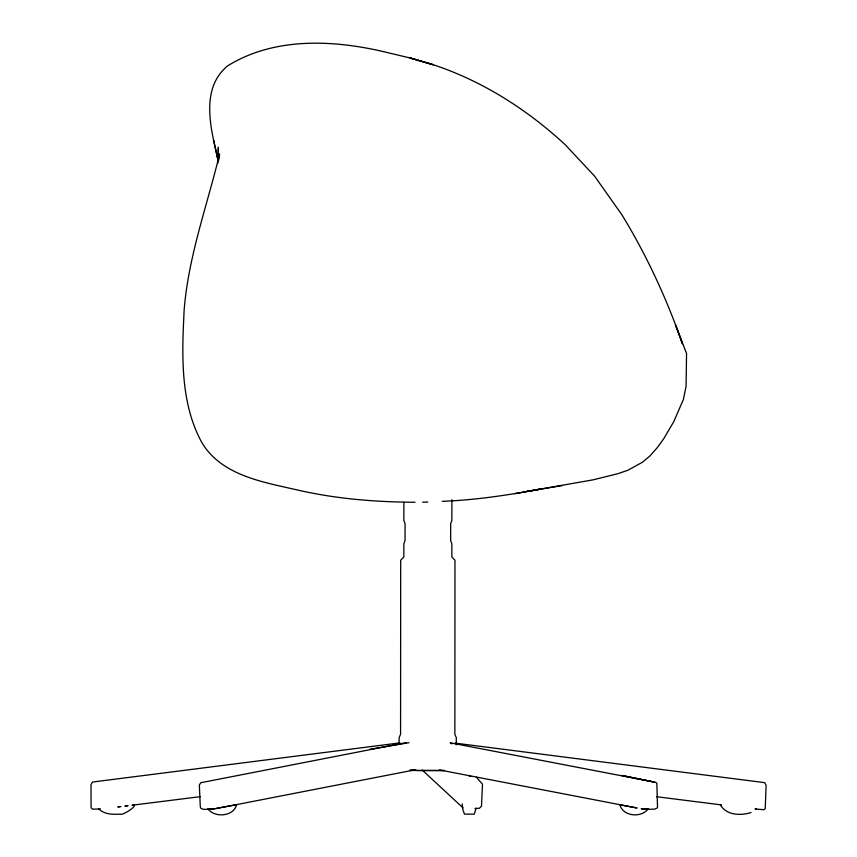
<?xml version="1.0" encoding="UTF-8"?>
<svg xmlns="http://www.w3.org/2000/svg" width="857" height="857" viewBox="0 0 857 857"><rect width="100%" height="100%" fill="white"/><g stroke="black" fill="none" stroke-linecap="round" stroke-linejoin="round"><path stroke-width="1.29" d="M399.137 743.062L399.137 737.609L400.573 734.331L400.69 560.242L403.84 556.964L403.84 543.863L405.05 540.596L405.061 523.702L403.861 520.435L403.872 502.288M451.885 499.695L451.864 520.435L450.664 523.702L450.653 540.596L451.853 543.863L451.843 556.964L454.981 560.242L454.863 734.331L456.288 737.609L456.288 744.883M217.667 163.505L218.331 147.254L218.514 160.077M476.128 808.108L474.264 814.15L464.483 814.15L462.769 809.415L462.212 803.877M218.514 160.505L219.596 154.003C207.105 205.744 188.476 256.232 184.169 309.688C181.952 354.08 179.852 402.244 201.781 442.458C221.256 475.249 262.156 481.913 296.297 489.733C335.183 498.795 375.227 502.073 415.077 502.245M720.683 804.712L720.587 805.248C726.79 815.403 740.855 815.875 751.064 812.5M399.48 744.015L400.08 743.094M406.175 742.612L200.774 782.73L199.349 785.055L200.292 806.844L200.774 808.172L203.505 809.404L213.436 809.126L415.795 769.693L409.732 770.175M515.025 493.664L540.51 489.058C508.062 495.142 475.26 500.113 442.223 501.334M562.492 485.533L526.744 491.49L593.194 479.824L617.993 473.675L628.01 470.204L642.3 462.33L649.713 456.16L657.083 447.879L663.779 438.645L673.709 421.762L683.393 399.469L686.061 386.464L686.553 353.502L675.445 324.749L682.451 343.786C666.746 298.836 646.724 255.343 621.85 214.711L594.651 176.231L565.374 144.887C527.387 109.653 482.673 81.136 433.353 64.757L410.192 58.03L433.353 64.757L411.392 58.287L389.399 53.048C336.458 39.883 275.675 36.069 227.501 65.935C199.52 89.407 211.24 129.739 218.042 160.238M215.996 808.376L236.671 804.648C233.586 816.721 214.604 818.049 207.833 808.794L214.711 808.612M370.085 749.232L409.025 742.73M200.431 796.646L132.706 805.141M399.533 742.933L92.567 782.034L91.013 784.583L91.088 807.723L92.417 809.115L100.001 809.072M117.698 806.919L120.301 806.598M125.486 805.966L128.089 805.655M131.978 805.184C140.827 803.63 122.615 816.078 120.162 814.15C112.706 814.557 104.029 814.461 98.512 808.633L99.948 808.708M118.32 806.866L120.933 806.555M124.854 806.083L127.479 805.762M427.804 502.031L422.651 502.181M756.485 808.783L755.156 808.751M444.397 770.518L410.31 770.475M416.823 770.518L444.344 770.518M474.971 808.526L479.459 808.258L481.495 806.03L482.502 784.23L476.363 777.213M455.035 743.105L764.723 782.655L766.115 785.387L765.237 808.505L763.941 809.736L755.317 808.987M721.337 804.884L656.548 796.721M621.593 775.424L654.095 782.045L450.193 742.815L451.768 743.833M439.437 769.929L637.051 808.001L619.943 804.809C622.943 816.764 641.989 818.114 648.321 808.59L641.186 808.751L644.743 809.404L654.844 809.126L657.533 807.733L656.848 783.277L655.691 782.355L623.125 775.746M469.197 775.992L470.739 776.303M463.026 807.894L422.233 770.057M213.682 140.302L218.235 161.116M218.139 159.841L217.378 155.953L218.107 161.898"/></g></svg>
